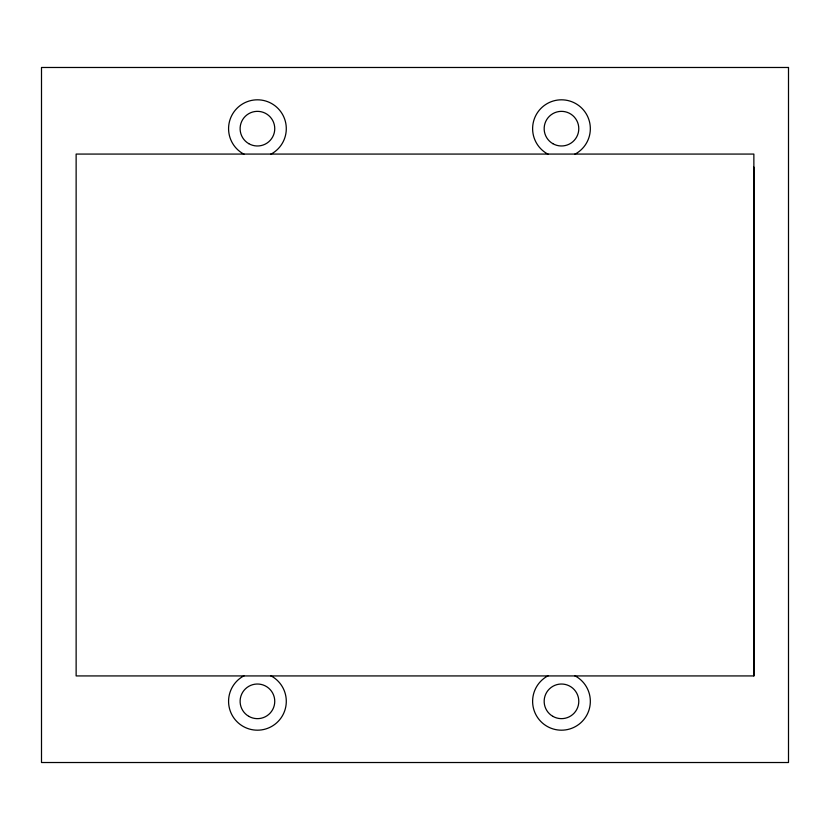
<?xml version="1.0" encoding="UTF-8"?>
<svg xmlns="http://www.w3.org/2000/svg" width="830" height="830" viewBox="0 0 830 830"><rect width="100%" height="100%" fill="white"/><g stroke="black" fill="none" stroke-linecap="round" stroke-linejoin="round"><path stroke-width="1.25" d="M753.868 675.931L753.868 154.069L76.132 154.069L76.132 675.931L753.868 675.931L753.868 167.079M270.891 154.069L271.867 153.664A28.863 28.863 0 0 0 279.544 110.12A28.863 28.863 0 0 0 235.326 110.12A28.863 28.863 0 0 0 243.003 153.664L243.979 154.069M574.931 154.069L575.906 153.664A28.863 28.863 0 0 0 583.583 110.12A28.863 28.863 0 0 0 539.365 110.12A28.863 28.863 0 0 0 547.043 153.664L548.018 154.069M243.979 675.931L243.003 676.336A28.863 28.863 0 0 0 235.326 719.88A28.863 28.863 0 0 0 279.544 719.88A28.863 28.863 0 0 0 271.867 676.336L270.891 675.931M548.018 675.931L547.043 676.336A28.863 28.863 0 0 0 539.365 719.88A28.863 28.863 0 0 0 583.583 719.88A28.863 28.863 0 0 0 575.906 676.336L574.931 675.931M788.5 67.479L41.5 67.479L41.5 762.521L788.5 762.521L788.5 67.479M248.772 143.663A17.316 17.316 0 0 0 274.751 128.671A17.316 17.316 0 0 0 248.772 113.669A17.316 17.316 0 0 0 248.772 143.663M552.822 143.663A17.316 17.316 0 0 0 578.79 128.671A17.316 17.316 0 0 0 552.822 113.669A17.316 17.316 0 0 0 552.822 143.663M552.822 716.332A17.316 17.316 0 0 0 578.79 701.329A17.316 17.316 0 0 0 552.822 686.337A17.316 17.316 0 0 0 552.822 716.332M248.772 716.332A17.316 17.316 0 0 0 274.751 701.329A17.316 17.316 0 0 0 248.772 686.337A17.316 17.316 0 0 0 248.772 716.332"/></g></svg>
